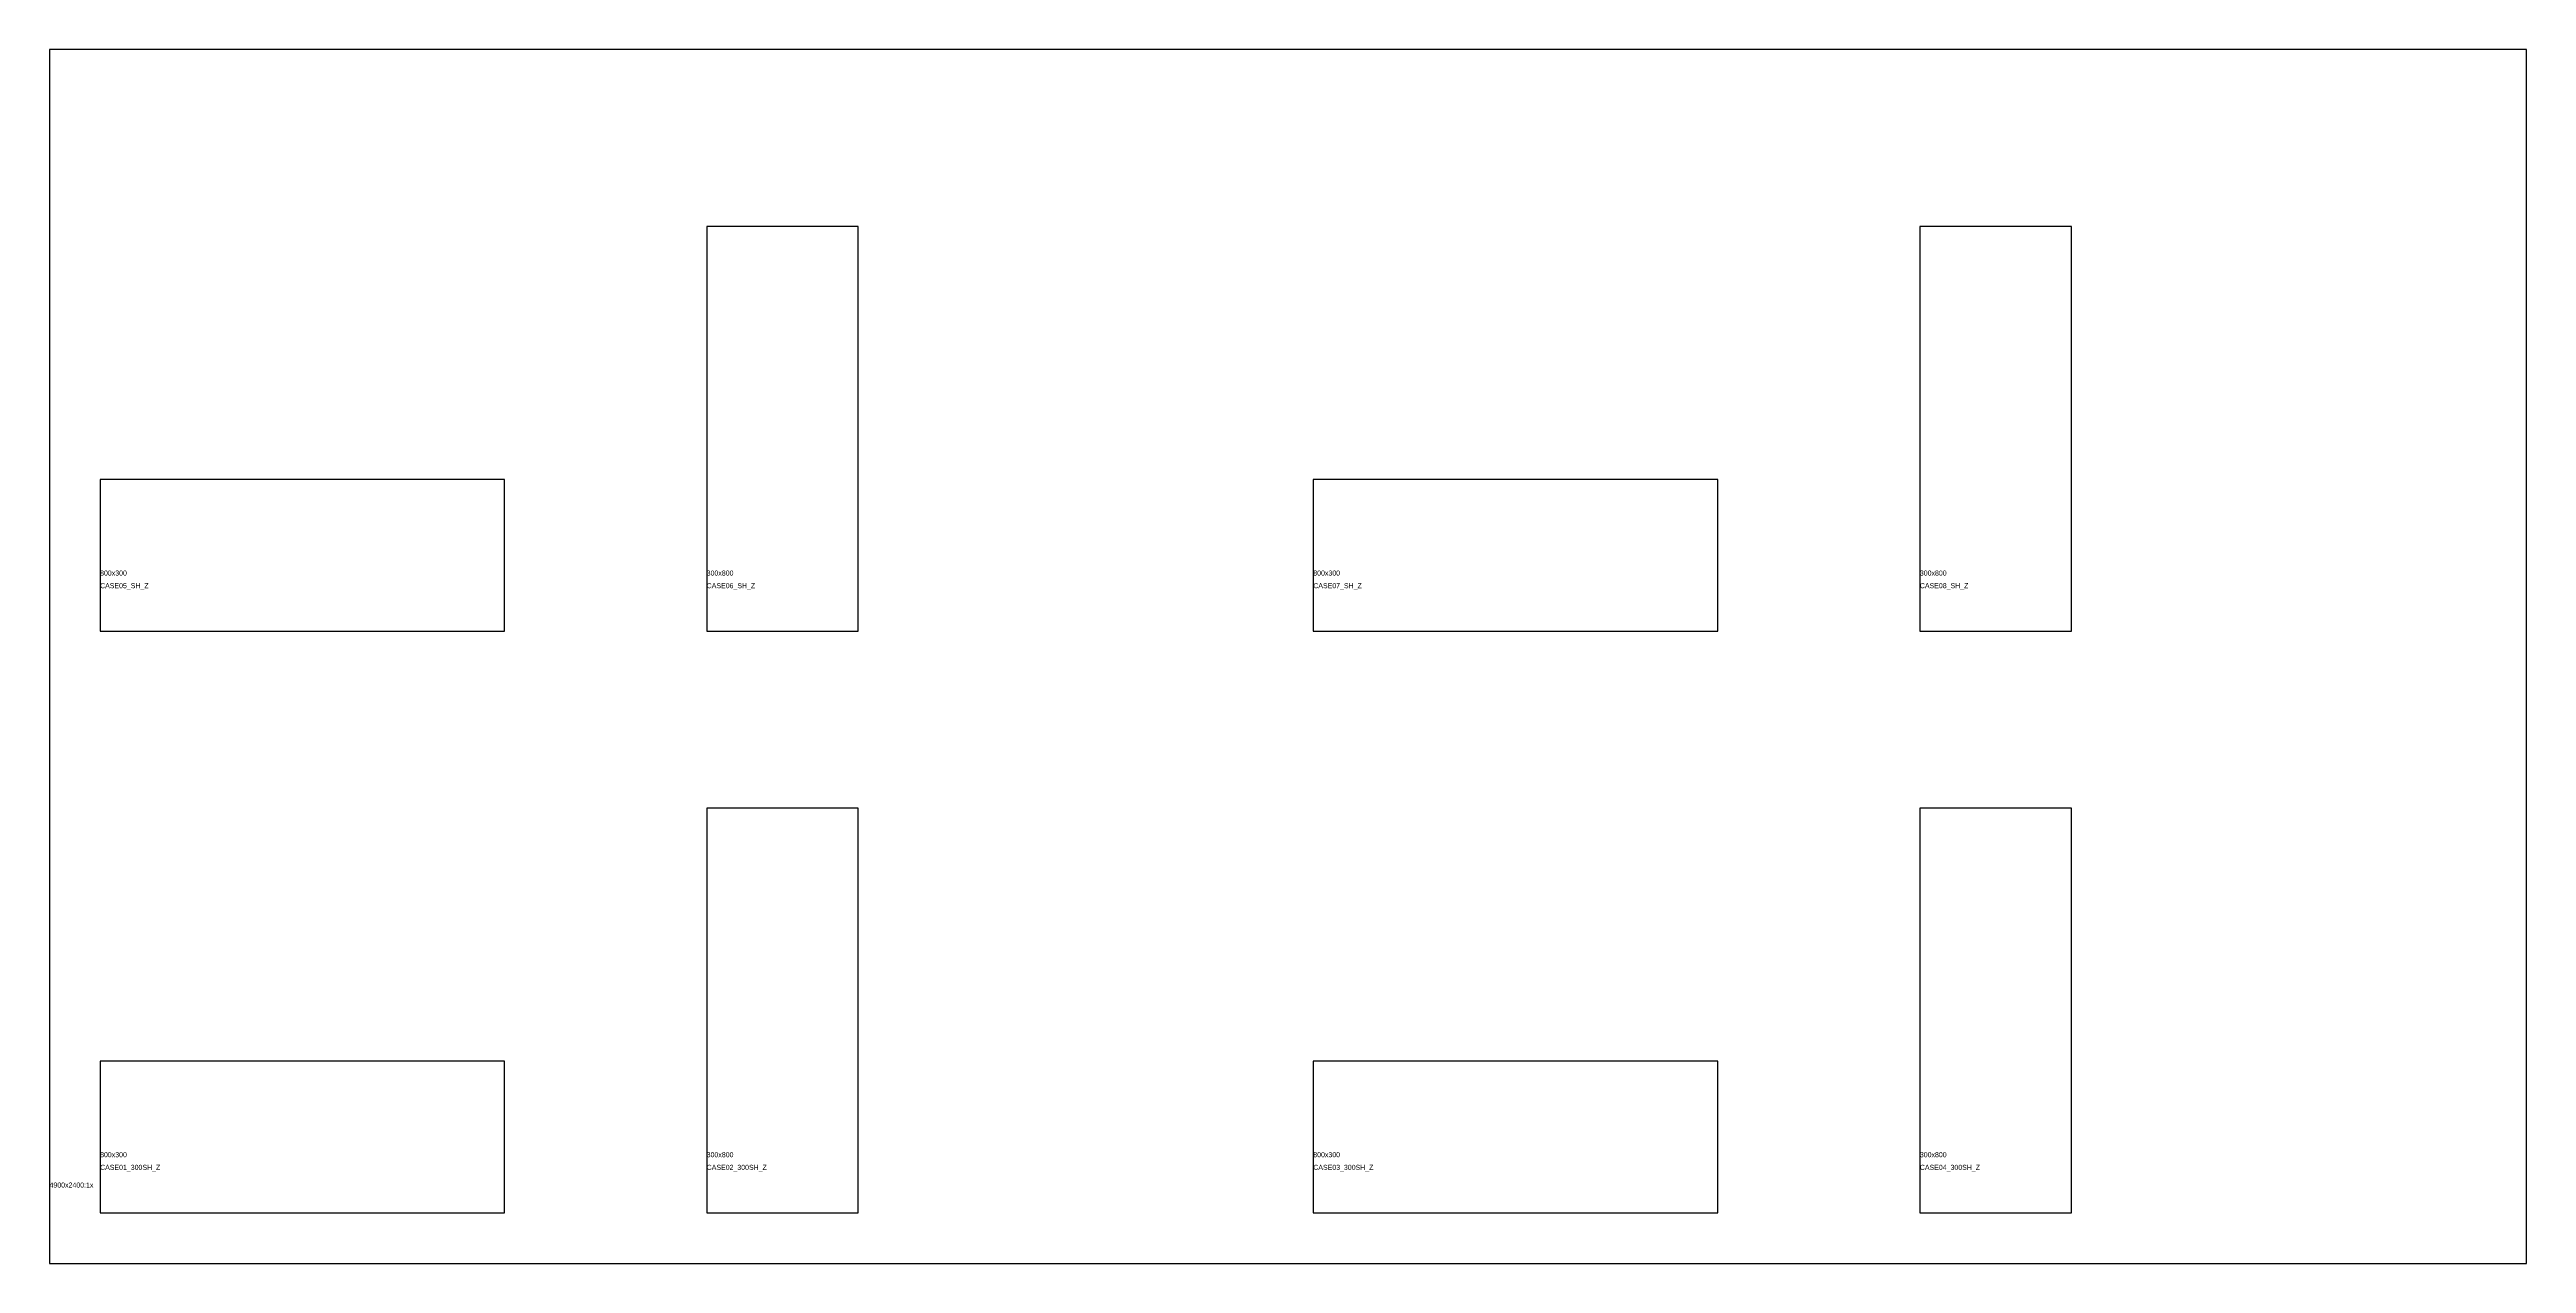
# Model space of a CAD drawing. Header units: millimetres. Extents: x 0 to 4900, y 0 to 2400.
import ezdxf

# ---------------------------------------------------------------- set-up
doc = ezdxf.new("R2010")
doc.units = ezdxf.units.MM

msp = doc.modelspace()

# ---------------------------------------------------------------- linework, layer by layer
for points in [[(0, 0), (4900, 0), (4900, 2400), (0, 2400)], [(1300, 1250), (1600, 1250), (1600, 2050), (1300, 2050)], [(3700, 1250), (4000, 1250), (4000, 2050), (3700, 2050)], [(100, 1250), (900, 1250), (900, 1550), (100, 1550)], [(2500, 1250), (3300, 1250), (3300, 1550), (2500, 1550)], [(1300, 100), (1600, 100), (1600, 900), (1300, 900)], [(3700, 100), (4000, 100), (4000, 900), (3700, 900)], [(100, 100), (900, 100), (900, 400), (100, 400)], [(2500, 100), (3300, 100), (3300, 400), (2500, 400)]]:
    msp.add_lwpolyline(points, close=True)

# ---------------------------------------------------------------- texts
for s, p in [('800x300', (100, 1360)), ('CASE05_SH_Z', (100, 1335)), ('300x800', (1300, 1360)), ('CASE06_SH_Z', (1300, 1335)), ('800x300', (2500, 1360)), ('CASE07_SH_Z', (2500, 1335)), ('300x800', (3700, 1360)), ('CASE08_SH_Z', (3700, 1335)), ('800x300', (100, 210)), ('300x800', (1300, 210)), ('800x300', (2500, 210)), ('300x800', (3700, 210)), ('4900x2400:1x', (0, 150)), ('CASE01_300SH_Z', (100, 185)), ('CASE02_300SH_Z', (1300, 185)), ('CASE03_300SH_Z', (2500, 185)), ('CASE04_300SH_Z', (3700, 185))]:
    msp.add_text(s, height=10).set_placement(p)

doc.saveas('drawing.dxf')
